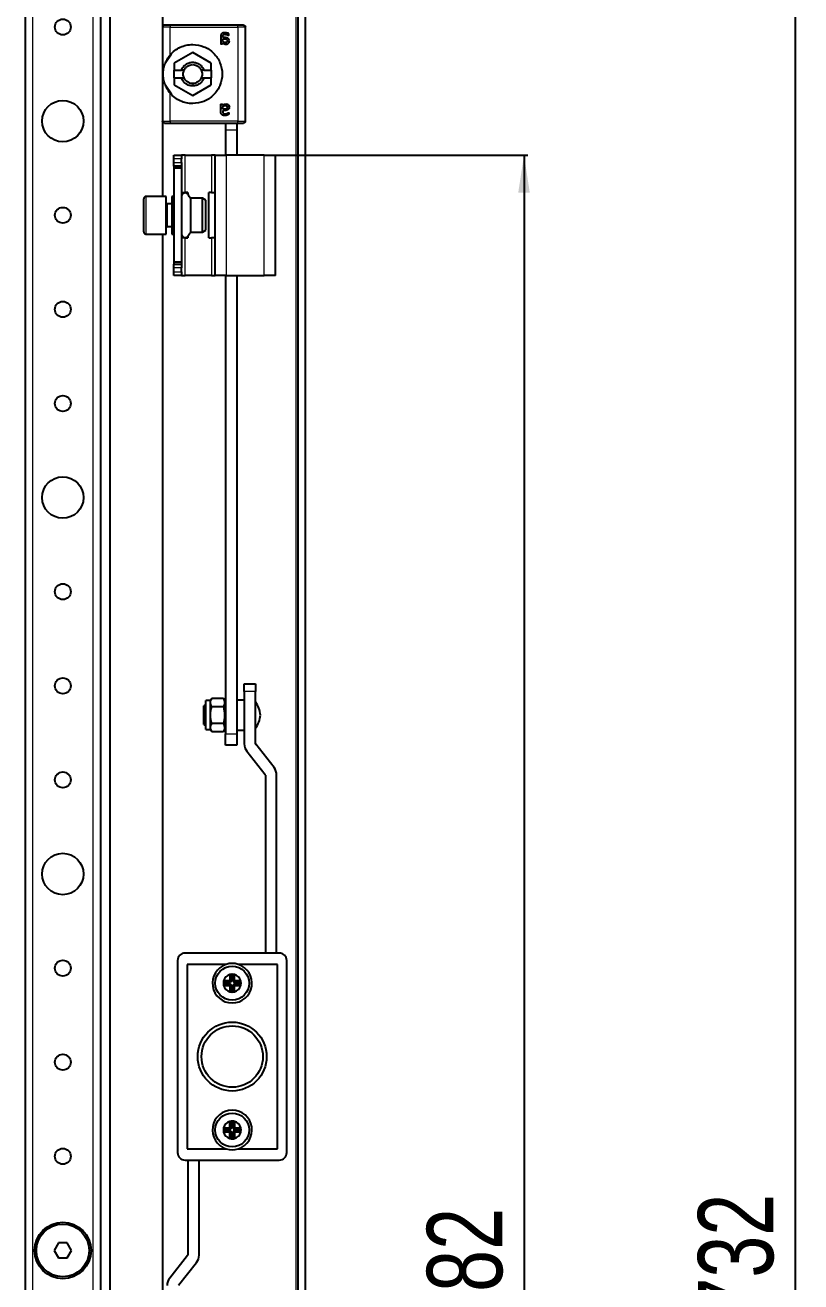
# Model space of a CAD drawing. Header units: millimetres. Extents: x -188 to 1345, y -1228 to 1043.
# Drawn here: x 1138.7 to 1344.8, y -130.8 to 203 of the extents above; entities that cross this region are included whole.
import ezdxf

# ---------------------------------------------------------------- set-up
doc = ezdxf.new("R2010")
doc.units = ezdxf.units.MM
doc.layers.add('FORMAT', color=7, linetype='Continuous')
doc.styles.add('SLDTEXTSTYLE0', font='TXT', dxfattribs={"width": 0.75})
doc.dimstyles.new('SLDDIMSTYLE0', dxfattribs={"dimtxt": 20, "dimasz": 10, "dimexe": 0, "dimexo": 0.0625, "dimgap": 5, "dimtad": 2, "dimdec": 1, "dimrnd": 1e-09, "dimzin": 12, "dimdsep": 46, "dimtxsty": 'SLDTEXTSTYLE0', "dimsah": 1, "dimcen": 0.09, "dimadec": 0, "dimazin": 3, "dimtfac": 1, "dimtofl": 0, "dimtmove": 0, "dimatfit": 3, "dimfxl": 0, "dimfrac": 2, "dimtolj": 1, "dimtzin": 12, "dimarcsym": 0})

# ---------------------------------------------------------------- blocks, each defined once
blk = doc.blocks.new('_D_5')
at = {"layer": 'FORMAT'}
for p, q in [((1205.22, 743.52), (1344.22, 743.52)), ((1343.22, 743.52), (1343.22, -988.48)), ((1205.22, -988.48), (1344.22, -988.48))]:
    blk.add_line(p, q, dxfattribs=at)
for points in [[(1343.22, 743.52), (1341.68, 733.52), (1344.75, 733.52)], [(1343.22, -988.48), (1344.75, -978.48), (1341.68, -978.48)]]:
    blk.add_solid(points, dxfattribs=at)
at = {"layer": 'FORMAT', "insert": (1317.43, -152.03), "char_height": 20, "attachment_point": 1, "rotation": 90, "style": 'SLDTEXTSTYLE0'}
blk.add_mtext('1732', dxfattribs=at)
blk = doc.blocks.new('_D_8')
at = {"layer": 'FORMAT'}
for p, q in [((1202.22, 168.52), (1272.22, 168.52)), ((1271.22, 168.52), (1271.22, -413.48)), ((1202.22, -413.48), (1272.22, -413.48))]:
    blk.add_line(p, q, dxfattribs=at)
for points in [[(1271.22, 168.52), (1269.68, 158.52), (1272.75, 158.52)], [(1271.22, -413.48), (1272.75, -403.48), (1269.68, -403.48)]]:
    blk.add_solid(points, dxfattribs=at)
at = {"layer": 'FORMAT', "insert": (1245.43, -144.65), "char_height": 20, "attachment_point": 1, "rotation": 90, "style": 'SLDTEXTSTYLE0'}
blk.add_mtext('582', dxfattribs=at)

msp = doc.modelspace()

# ---------------------------------------------------------------- linework, layer by layer
at = {"color": 7, "linetype": 'Continuous', "lineweight": 25}
for p, q in [((1211.21, -1099.98), (1211.21, 855.02)), ((1213.21, -1099.98), (1213.21, 855.02)), ((1161.21, 822.02), (1161.21, -1066.98)), ((1138.71, 795.02), (1138.71, -1039.98)), ((1158.71, 795.02), (1158.71, -1039.98)), ((1175.21, 722.52), (1175.21, 202.7)), ((1175.21, 202.52), (1175.21, 177.52)), ((1195.21, 203.02), (1177.21, 203.02)), ((1195.81, 203.02), (1195.56, 203.02)), ((1197.21, 177.52), (1197.21, 202.52)), ((1190.65, 199.98), (1190.65, 198.11)), ((1191.11, 198.11), (1191.11, 198.39)), ((1191.18, 199.73), (1191.18, 199.95)), ((1191.56, 199.73), (1191.18, 199.73)), ((1191.18, 199.37), (1191.61, 199.37)), ((1191.18, 198.79), (1191.18, 199.37)), ((1176.04, 193.15), (1177.55, 195.4)), ((1183.21, 195.74), (1178.26, 192.88)), ((1188.16, 192.88), (1183.21, 195.74)), ((1178.26, 192.88), (1178.26, 191.02)), ((1178.26, 189.02), (1178.26, 191.02)), ((1178.26, 191.02), (1180.22, 191.02)), ((1180.92, 191.02), (1180.22, 191.02)), ((1186.2, 191.02), (1185.5, 191.02)), ((1186.2, 191.02), (1188.16, 191.02)), ((1188.16, 191.02), (1188.16, 192.88)), ((1188.16, 191.02), (1188.16, 189.02)), ((1178.26, 189.02), (1178.26, 187.16)), ((1178.26, 189.02), (1180.22, 189.02)), ((1178.26, 187.16), (1183.21, 184.31)), ((1180.22, 189.02), (1180.92, 189.02)), ((1183.21, 184.31), (1188.16, 187.16)), ((1185.5, 189.02), (1186.2, 189.02)), ((1186.2, 189.02), (1188.16, 189.02)), ((1188.16, 187.16), (1188.16, 189.02)), ((1177.55, 184.64), (1176.04, 186.9)), ((1190.65, 180.06), (1190.65, 181.93)), ((1191.11, 181.93), (1191.11, 181.65)), ((1191.18, 180.67), (1191.18, 181.26)), ((1191.61, 180.67), (1191.18, 180.67)), ((1191.56, 180.32), (1191.18, 180.32)), ((1191.18, 180.32), (1191.18, 180.1)), ((1175.21, 177.35), (1175.21, 157.52)), ((1177.21, 177.02), (1195.21, 177.02)), ((1191.91, 177.09), (1191.91, 175.22)), ((1194.91, 177.09), (1194.91, 175.22)), ((1195.56, 177.02), (1195.81, 177.02)), ((1191.91, 175.22), (1191.91, 168.52)), ((1194.91, 175.22), (1194.91, 168.52)), ((1178.21, 168.52), (1180.21, 168.52)), ((1178.21, 167.52), (1178.21, 168.52)), ((1178.21, 166.52), (1178.21, 167.52)), ((1180.21, 168.52), (1180.21, 167.52)), ((1181.21, 168.52), (1180.21, 168.52)), ((1180.21, 166.52), (1180.21, 167.52)), ((1181.21, 168.52), (1188.21, 168.52)), ((1189.21, 168.52), (1188.21, 168.52)), ((1189.21, 136.52), (1189.21, 168.52)), ((1189.21, 168.52), (1192.21, 168.52)), ((1202.21, 168.52), (1192.21, 168.52)), ((1202.21, 168.52), (1205.21, 168.52)), ((1205.21, 136.52), (1205.21, 168.52)), ((1178.21, 165.52), (1178.21, 166.52)), ((1180.21, 165.52), (1178.21, 165.52)), ((1178.21, 165.52), (1178.21, 165.02)), ((1180.21, 165.02), (1178.21, 165.02)), ((1178.21, 165.02), (1178.21, 140.02)), ((1180.21, 166.52), (1180.21, 165.52)), ((1180.21, 165.52), (1180.21, 165.02)), ((1180.21, 165.02), (1180.21, 140.02)), ((1170.21, 150.27), (1170.21, 156.92)), ((1176.21, 157.52), (1170.81, 157.52)), ((1176.21, 149.96), (1176.21, 157.52)), ((1178.21, 157.52), (1177.71, 157.52)), ((1177.71, 157.52), (1177.71, 156.31)), ((1180.21, 158.52), (1181.21, 158.52)), ((1181.91, 158.52), (1181.21, 158.52)), ((1181.91, 158.52), (1181.91, 158.07)), ((1185.84, 157.02), (1182.71, 157.02)), ((1182.71, 148.02), (1182.71, 157.02)), ((1186.71, 156.52), (1185.84, 157.02)), ((1185.84, 148.02), (1185.84, 157.02)), ((1187.51, 146.52), (1187.51, 158.52)), ((1188.21, 158.52), (1187.51, 158.52)), ((1188.21, 158.52), (1189.21, 158.52)), ((1177.71, 155.52), (1176.46, 155.52)), ((1177.71, 156.31), (1177.71, 147.52)), ((1186.71, 148.52), (1186.71, 156.52)), ((1170.21, 148.12), (1170.21, 150.27)), ((1170.81, 147.52), (1176.21, 147.52)), ((1175.21, 147.52), (1175.21, -392.48)), ((1176.21, 147.52), (1176.21, 149.96)), ((1176.46, 149.52), (1177.71, 149.52)), ((1177.71, 147.52), (1178.21, 147.52)), ((1181.91, 146.97), (1181.91, 146.52)), ((1182.71, 148.02), (1185.84, 148.02)), ((1185.84, 148.02), (1186.71, 148.52)), ((1181.21, 146.52), (1180.21, 146.52)), ((1181.21, 146.52), (1181.91, 146.52)), ((1187.51, 146.52), (1188.21, 146.52)), ((1189.21, 146.52), (1188.21, 146.52)), ((1180.21, 140.02), (1178.21, 140.02)), ((1178.21, 140.02), (1178.21, 139.52)), ((1178.21, 138.52), (1178.21, 139.52)), ((1178.21, 139.52), (1180.21, 139.52)), ((1178.21, 137.52), (1178.21, 138.52)), ((1178.21, 136.52), (1178.21, 137.52)), ((1180.21, 140.02), (1180.21, 139.52)), ((1180.21, 139.52), (1180.21, 138.52)), ((1180.21, 137.52), (1180.21, 138.52)), ((1180.21, 137.52), (1180.21, 136.52)), ((1180.21, 136.52), (1178.21, 136.52)), ((1180.21, 136.52), (1181.21, 136.52)), ((1188.21, 136.52), (1181.21, 136.52)), ((1188.21, 136.52), (1189.21, 136.52)), ((1192.21, 136.52), (1189.21, 136.52)), ((1191.91, 136.52), (1191.91, 14.72)), ((1192.21, 136.52), (1202.21, 136.52)), ((1194.91, 136.52), (1194.91, 14.72)), ((1205.21, 136.52), (1202.21, 136.52)), ((1196.91, 28.02), (1199.91, 28.02)), ((1196.91, 26.02), (1196.91, 28.02)), ((1199.91, 28.02), (1199.91, 26.02)), ((1187.91, 23.57), (1186.71, 23.57)), ((1186.71, 19.72), (1186.71, 23.57)), ((1188.26, 24.17), (1187.91, 23.57)), ((1187.91, 19.72), (1187.91, 23.57)), ((1191.36, 24.17), (1188.26, 24.17)), ((1191.71, 23.57), (1191.36, 24.17)), ((1191.71, 23.57), (1191.71, 15.87)), ((1196.91, 23.72), (1194.91, 23.72)), ((1196.91, 26.02), (1196.91, 12.09)), ((1199.91, 12.09), (1199.91, 26.02)), ((1186.71, 22.67), (1186.21, 22.17)), ((1186.21, 17.27), (1186.21, 22.17)), ((1191.36, 21.95), (1188.26, 21.95)), ((1191.91, 22.67), (1191.71, 22.67)), ((1186.21, 17.27), (1186.71, 16.77)), ((1186.71, 15.87), (1186.71, 19.72)), ((1187.91, 15.87), (1187.91, 19.72)), ((1191.36, 17.5), (1188.26, 17.5)), ((1191.71, 16.77), (1191.91, 16.77)), ((1186.71, 15.87), (1187.91, 15.87)), ((1187.91, 15.87), (1188.26, 15.27)), ((1191.36, 15.27), (1188.26, 15.27)), ((1191.36, 15.27), (1191.71, 15.87)), ((1191.91, 11.72), (1191.91, 14.72)), ((1194.91, 15.72), (1196.91, 15.72)), ((1194.91, 14.72), (1194.91, 11.72)), ((1194.91, 11.72), (1191.91, 11.72)), ((1197.6, 10.11), (1202.47, 3.93)), ((1204.82, 5.79), (1199.95, 11.97)), ((1202.51, 3.81), (1202.51, -43.48)), ((1205.51, -43.48), (1205.51, 3.81)), ((1179.21, -45.48), (1179.21, -96.48)), ((1206.21, -43.48), (1181.21, -43.48)), ((1181.71, -46.48), (1181.71, -95.48)), ((1192.11, -46.48), (1181.71, -46.48)), ((1205.71, -46.48), (1195.31, -46.48)), ((1205.71, -95.48), (1205.71, -46.48)), ((1208.21, -96.48), (1208.21, -45.48)), ((1193.11, -49.21), (1193.11, -50.78)), ((1193.55, -49.57), (1193.11, -49.21)), ((1193.55, -49.57), (1193.55, -50.78)), ((1193.87, -49.57), (1194.31, -49.21)), ((1193.87, -50.78), (1193.87, -49.57)), ((1194.31, -50.78), (1194.31, -49.21)), ((1191.8, -51.32), (1191.44, -50.88)), ((1193.01, -50.88), (1191.44, -50.88)), ((1191.8, -51.64), (1191.44, -52.08)), ((1191.44, -52.08), (1193.01, -52.08)), ((1193.01, -51.32), (1191.8, -51.32)), ((1191.8, -51.64), (1193.01, -51.64)), ((1193.11, -52.18), (1193.11, -53.75)), ((1193.55, -53.39), (1193.11, -53.75)), ((1193.55, -52.18), (1193.55, -53.39)), ((1193.87, -53.39), (1193.87, -52.18)), ((1193.87, -53.39), (1194.31, -53.75)), ((1194.31, -53.75), (1194.31, -52.18)), ((1195.98, -50.88), (1194.41, -50.88)), ((1195.62, -51.32), (1194.41, -51.32)), ((1194.41, -51.64), (1195.62, -51.64)), ((1194.41, -52.08), (1195.98, -52.08)), ((1195.62, -51.32), (1195.98, -50.88)), ((1195.62, -51.64), (1195.98, -52.08)), ((1191.44, -89.88), (1193.01, -89.88)), ((1191.8, -90.32), (1191.44, -89.88)), ((1193.11, -89.78), (1193.11, -88.21)), ((1193.55, -88.57), (1193.11, -88.21)), ((1193.55, -89.78), (1193.55, -88.57)), ((1193.87, -88.57), (1194.31, -88.21)), ((1193.87, -88.57), (1193.87, -89.78)), ((1194.31, -88.21), (1194.31, -89.78)), ((1194.41, -89.88), (1195.98, -89.88)), ((1195.62, -90.32), (1195.98, -89.88)), ((1191.8, -90.64), (1191.44, -91.08)), ((1193.01, -91.08), (1191.44, -91.08)), ((1191.8, -90.32), (1193.01, -90.32)), ((1193.01, -90.64), (1191.8, -90.64)), ((1193.11, -92.75), (1193.11, -91.18)), ((1193.55, -92.39), (1193.11, -92.75)), ((1193.55, -92.39), (1193.55, -91.18)), ((1193.87, -91.18), (1193.87, -92.39)), ((1193.87, -92.39), (1194.31, -92.75)), ((1194.31, -91.18), (1194.31, -92.75)), ((1194.41, -90.32), (1195.62, -90.32)), ((1195.62, -90.64), (1194.41, -90.64)), ((1195.98, -91.08), (1194.41, -91.08)), ((1195.62, -90.64), (1195.98, -91.08)), ((1181.71, -95.48), (1192.11, -95.48)), ((1195.31, -95.48), (1205.71, -95.48)), ((1181.21, -98.48), (1206.21, -98.48)), ((1181.91, -98.48), (1181.91, -123.71)), ((1184.91, -123.71), (1184.91, -98.48)), ((1147.56, -120.48), (1146.4, -122.48)), ((1146.4, -122.48), (1147.56, -124.48)), ((1149.86, -120.48), (1147.56, -120.48)), ((1151.02, -122.48), (1149.86, -120.48)), ((1149.86, -124.48), (1151.02, -122.48)), ((1147.56, -124.48), (1149.86, -124.48)), ((1181.87, -123.83), (1177.11, -129.8)), ((1179.45, -131.67), (1184.21, -125.7))]:
    msp.add_line(p, q, dxfattribs=at)
at = {"color": 8, "linetype": 'Continuous', "lineweight": 18}
for p, q in [((1210.61, 852.42), (1210.61, -1097.38)), ((1140.71, 795.02), (1140.71, -1039.98)), ((1156.71, 795.02), (1156.71, -1039.98)), ((1177.21, 195.08), (1177.21, 202.52)), ((1177.21, 202.52), (1195.21, 202.52)), ((1195.21, 202.52), (1195.21, 177.52)), ((1183.21, 187.52), (1183.21, 186.87)), ((1177.21, 177.52), (1177.21, 184.96)), ((1195.21, 177.52), (1177.21, 177.52)), ((1191.91, 175.22), (1194.91, 175.22)), ((1180.21, 167.52), (1178.21, 167.52)), ((1181.21, 158.52), (1181.21, 168.52)), ((1188.21, 168.52), (1188.21, 158.52)), ((1192.21, 136.52), (1192.21, 168.52)), ((1202.21, 136.52), (1202.21, 168.52)), ((1178.21, 166.52), (1180.21, 166.52)), ((1170.81, 157.52), (1170.81, 149.96)), ((1176.46, 155.52), (1176.46, 149.52)), ((1170.81, 149.96), (1170.81, 147.52)), ((1181.21, 136.52), (1181.21, 146.52)), ((1188.21, 146.52), (1188.21, 136.52)), ((1180.21, 138.52), (1178.21, 138.52)), ((1178.21, 137.52), (1180.21, 137.52)), ((1199.91, 26.02), (1196.91, 26.02)), ((1191.91, 14.72), (1194.91, 14.72)), ((1193.01, -51.32), (1193.01, -50.88)), ((1193.01, -51.64), (1193.01, -52.08)), ((1193.55, -50.78), (1193.11, -50.78)), ((1193.55, -52.18), (1193.11, -52.18)), ((1193.87, -50.78), (1194.31, -50.78)), ((1193.87, -52.18), (1194.31, -52.18)), ((1194.41, -51.32), (1194.41, -50.88)), ((1194.41, -51.64), (1194.41, -52.08)), ((1193.01, -90.32), (1193.01, -89.88)), ((1193.55, -89.78), (1193.11, -89.78)), ((1193.87, -89.78), (1194.31, -89.78)), ((1194.41, -90.32), (1194.41, -89.88)), ((1193.01, -90.64), (1193.01, -91.08)), ((1193.55, -91.18), (1193.11, -91.18)), ((1193.87, -91.18), (1194.31, -91.18)), ((1194.41, -90.64), (1194.41, -91.08))]:
    msp.add_line(p, q, dxfattribs=at)
at = {"color": 7, "linetype": 'Continuous', "lineweight": 25}
for centre, radius in [((1148.71, 202.52), 2.1), ((1148.71, 177.52), 5.5), ((1148.71, 152.52), 2.1), ((1148.71, 127.52), 2.1), ((1148.71, 102.52), 2.1), ((1148.71, 77.52), 5.5), ((1148.71, 52.52), 2.1), ((1148.71, 27.52), 2.1), ((1148.71, 2.52), 2.1), ((1148.71, -22.48), 5.5), ((1148.71, -47.48), 2.1), ((1193.71, -51.48), 4.5), ((1193.71, -70.98), 9.15), ((1193.71, -70.98), 8.15), ((1148.71, -72.48), 2.1), ((1193.71, -90.48), 4.5), ((1148.71, -97.48), 2.1), ((1148.71, -122.48), 7.5), ((1148.71, -122.48), 7)]:
    msp.add_circle(centre, radius, dxfattribs=at)
for centre, radius, start, end in [((1170.81, 156.92), 0.6, 90, 180), ((1176.46, 155.77), 0.25, 180, 270), ((1170.81, 148.12), 0.6, 180, 270), ((1176.46, 149.27), 0.25, 90, 180), ((1193.27, 18.76), 8, 6.8819, 33.8709), ((1193.27, 20.68), 8, 326.1291, 353.1181), ((1200.11, 12.09), 3.2, 180, 218.264), ((1200.11, 12.09), 0.2, 180, 218.264), ((1202.31, 3.81), 0.2, 0, 38.264), ((1202.31, 3.81), 3.2, 0, 38.264), ((1181.21, -45.48), 2, 90, 180), ((1193.71, -51.48), 5.25, 107.7528, 72.2472), ((1193.71, -51.48), 5.25, 72.2472, 107.7528), ((1206.21, -45.48), 2, 0, 90), ((1193.71, -51.48), 2.35, 104.7925, 165.2075), ((1193.71, -51.48), 2.35, 75.2075, 104.7925), ((1193.71, -51.48), 1.91, 85.1056, 94.8944), ((1193.71, -51.48), 2.35, 14.7925, 75.2075), ((1193.71, -51.48), 2.35, 165.2075, 194.7925), ((1193.71, -51.48), 2.35, 194.7925, 255.2075), ((1193.71, -51.48), 1.91, 175.1056, 184.8944), ((1193.01, -50.78), 0.1, 270, 0), ((1193.01, -50.78), 0.537, 270, 0), ((1193.01, -52.18), 0.537, 0, 90), ((1193.01, -52.18), 0.1, 0, 90), ((1193.71, -51.48), 1.91, 265.1056, 274.8944), ((1194.41, -50.78), 0.537, 180, 270), ((1194.41, -52.18), 0.537, 90, 180), ((1194.41, -50.78), 0.1, 180, 270), ((1193.71, -51.48), 2.35, 284.7925, 345.2075), ((1194.41, -52.18), 0.1, 90, 180), ((1193.71, -51.48), 1.91, 355.1056, 4.8944), ((1193.71, -51.48), 2.35, 345.2075, 14.7925), ((1193.71, -51.48), 2.35, 255.2075, 284.7925), ((1193.71, -90.48), 5.25, 287.7528, 252.2472), ((1193.71, -90.48), 2.35, 165.2075, 194.7925), ((1193.71, -90.48), 2.35, 104.7925, 165.2075), ((1193.01, -89.78), 0.1, 270, 0), ((1193.01, -89.78), 0.537, 270, 0), ((1193.71, -90.48), 2.35, 75.2075, 104.7925), ((1193.71, -90.48), 1.91, 85.1056, 94.8944), ((1194.41, -89.78), 0.537, 180, 270), ((1193.71, -90.48), 2.35, 14.7925, 75.2075), ((1194.41, -89.78), 0.1, 180, 270), ((1193.71, -90.48), 2.35, 345.2075, 14.7925), ((1193.71, -90.48), 2.35, 194.7925, 255.2075), ((1193.71, -90.48), 1.91, 175.1056, 184.8944), ((1193.01, -91.18), 0.537, 0, 90), ((1193.01, -91.18), 0.1, 0, 90), ((1193.71, -90.48), 2.35, 255.2075, 284.7925), ((1193.71, -90.48), 1.91, 265.1056, 274.8944), ((1194.41, -91.18), 0.537, 90, 180), ((1193.71, -90.48), 2.35, 284.7925, 345.2075), ((1194.41, -91.18), 0.1, 90, 180), ((1193.71, -90.48), 1.91, 355.1056, 4.8944), ((1181.21, -96.48), 2, 180, 270), ((1193.71, -90.48), 5.25, 252.2472, 287.7528), ((1206.21, -96.48), 2, 270, 0), ((1181.71, -123.71), 0.2, 321.4416, 0), ((1181.71, -123.71), 3.2, 321.4416, 0), ((1179.61, -131.8), 3.2, 141.4416, 180)]:
    msp.add_arc(centre, radius, start, end, dxfattribs=at)
for points in [[(1175.71, 203.02), (1175.64, 203.01), (1175.51, 203), (1175.35, 202.88), (1175.23, 202.72), (1175.22, 202.59), (1175.21, 202.52)], [(1177.21, 203.02), (1177.01, 203.02), (1176.62, 203.02), (1176.12, 203.02), (1175.78, 203.02), (1175.73, 203.02), (1175.71, 203.02)], [(1196.71, 203.02), (1196.69, 203.02), (1196.64, 203.02), (1196.3, 203.02), (1195.8, 203.02), (1195.41, 203.02), (1195.21, 203.02)], [(1196.71, 203.02), (1196.78, 203.01), (1196.91, 203), (1197.07, 202.88), (1197.19, 202.72), (1197.2, 202.59), (1197.21, 202.52)], [(1177.21, 195.08), (1177.6, 195.5), (1178.39, 196.32), (1179.88, 197.19), (1181.5, 197.76), (1182.64, 197.84), (1183.21, 197.87)], [(1183.21, 197.87), (1184.24, 197.75), (1186.29, 197.52), (1188.91, 195.7), (1190.65, 193.11), (1191.26, 190.02), (1190.65, 186.94), (1188.91, 184.34), (1186.29, 182.52), (1184.24, 182.29), (1183.21, 182.17)], [(1180.22, 191.02), (1180.36, 191.32), (1180.62, 191.92), (1181.34, 192.62), (1182.23, 193.07), (1183.21, 193.22), (1184.19, 193.07), (1185.08, 192.62), (1185.8, 191.92), (1186.07, 191.32), (1186.2, 191.02)], [(1180.92, 189.02), (1180.86, 189.18), (1180.74, 189.5), (1180.69, 190.02), (1180.74, 190.54), (1180.86, 190.86), (1180.92, 191.02)], [(1180.92, 191.02), (1181.03, 191.23), (1181.26, 191.66), (1181.82, 192.14), (1182.49, 192.46), (1182.97, 192.5), (1183.21, 192.52)], [(1183.21, 192.52), (1183.45, 192.5), (1183.94, 192.46), (1184.6, 192.14), (1185.16, 191.66), (1185.39, 191.23), (1185.5, 191.02)], [(1185.5, 191.02), (1185.56, 190.86), (1185.68, 190.54), (1185.73, 190.02), (1185.68, 189.5), (1185.56, 189.18), (1185.5, 189.02)], [(1183.21, 186.87), (1182.88, 186.9), (1182.23, 186.96), (1181.34, 187.43), (1180.62, 188.12), (1180.36, 188.72), (1180.22, 189.02)], [(1183.21, 187.52), (1182.97, 187.54), (1182.49, 187.58), (1181.82, 187.9), (1181.26, 188.38), (1181.03, 188.81), (1180.92, 189.02)], [(1186.2, 189.02), (1186.07, 188.72), (1185.8, 188.12), (1185.08, 187.43), (1184.19, 186.96), (1183.54, 186.9), (1183.21, 186.87)], [(1185.5, 189.02), (1185.39, 188.81), (1185.16, 188.38), (1184.6, 187.9), (1183.94, 187.58), (1183.45, 187.54), (1183.21, 187.52)], [(1183.21, 182.17), (1182.64, 182.21), (1181.5, 182.28), (1179.88, 182.85), (1178.39, 183.72), (1177.6, 184.55), (1177.21, 184.96)], [(1175.71, 177.02), (1175.64, 177.03), (1175.51, 177.04), (1175.35, 177.16), (1175.23, 177.32), (1175.22, 177.46), (1175.21, 177.52)], [(1175.71, 177.02), (1175.73, 177.02), (1175.78, 177.02), (1176.12, 177.02), (1176.62, 177.02), (1177.01, 177.02), (1177.21, 177.02)], [(1195.21, 177.02), (1195.41, 177.02), (1195.8, 177.02), (1196.3, 177.02), (1196.64, 177.02), (1196.69, 177.02), (1196.71, 177.02)], [(1197.21, 177.52), (1197.2, 177.46), (1197.19, 177.32), (1197.07, 177.16), (1196.91, 177.04), (1196.78, 177.03), (1196.71, 177.02)]]:
    msp.add_open_spline(points, degree=3, dxfattribs=at)
at = {"color": 8, "linetype": 'Continuous', "lineweight": 18}
for points in [[(1177.21, 202.52), (1176.95, 202.52), (1176.42, 202.52), (1175.76, 202.52), (1175.3, 202.52), (1175.24, 202.52), (1175.21, 202.52)], [(1177.21, 203.02), (1177.21, 203.01), (1177.21, 203), (1177.21, 202.88), (1177.21, 202.72), (1177.21, 202.59), (1177.21, 202.52)], [(1195.21, 202.52), (1195.21, 202.59), (1195.21, 202.72), (1195.21, 202.88), (1195.21, 203), (1195.21, 203.01), (1195.21, 203.02)], [(1197.21, 202.52), (1197.18, 202.52), (1197.12, 202.52), (1196.66, 202.52), (1196, 202.52), (1195.47, 202.52), (1195.21, 202.52)], [(1175.21, 177.52), (1175.24, 177.52), (1175.3, 177.52), (1175.76, 177.52), (1176.42, 177.52), (1176.95, 177.52), (1177.21, 177.52)], [(1177.21, 177.52), (1177.21, 177.46), (1177.21, 177.32), (1177.21, 177.16), (1177.21, 177.04), (1177.21, 177.03), (1177.21, 177.02)], [(1195.21, 177.02), (1195.21, 177.03), (1195.21, 177.04), (1195.21, 177.16), (1195.21, 177.32), (1195.21, 177.46), (1195.21, 177.52)], [(1195.21, 177.52), (1195.47, 177.52), (1196, 177.52), (1196.66, 177.52), (1197.12, 177.52), (1197.18, 177.52), (1197.21, 177.52)]]:
    msp.add_open_spline(points, degree=3, dxfattribs=at)
at = {"color": 7, "linetype": 'Continuous', "lineweight": 25}
for points, knots in [([(1191.76, 201.02), (1191.62, 201.01), (1191.39, 201), (1191.11, 200.91), (1190.92, 200.79), (1190.78, 200.62), (1190.67, 200.35), (1190.66, 200.13), (1190.65, 199.98)], [0, 0, 0, 0, 0.250089, 0.382495, 0.500259, 0.622163, 0.750133, 1, 1, 1, 1]), ([(1191.18, 199.95), (1191.18, 200.03), (1191.19, 200.17), (1191.25, 200.34), (1191.32, 200.45), (1191.43, 200.53), (1191.55, 200.58), (1191.69, 200.61), (1191.78, 200.61), (1191.82, 200.61)], [0, 0, 0, 0, 0.250023, 0.382539, 0.499802, 0.620838, 0.749652, 0.874777, 1, 1, 1, 1]), ([(1192.83, 200.52), (1192.83, 200.58), (1192.83, 200.66), (1192.76, 200.75), (1192.63, 200.84), (1192.3, 200.97), (1191.98, 201), (1191.76, 201.02)], [0, 0, 0, 0, 0.1246927, 0.1871822, 0.2497734, 0.5000394, 1, 1, 1, 1]), ([(1191.82, 200.61), (1191.98, 200.59), (1192.22, 200.56), (1192.48, 200.44), (1192.6, 200.37), (1192.67, 200.33), (1192.71, 200.32), (1192.73, 200.32)], [0, 0, 0, 0, 0.4987, 0.749508, 0.874949, 0.946783, 1, 1, 1, 1]), ([(1192.73, 200.32), (1192.74, 200.32), (1192.75, 200.32), (1192.77, 200.33), (1192.79, 200.34), (1192.8, 200.37), (1192.82, 200.41), (1192.82, 200.45), (1192.83, 200.49), (1192.83, 200.51), (1192.83, 200.52)], [0, 0, 0, 0, 0.128825, 0.180169, 0.243397, 0.36986, 0.499864, 0.749649, 0.843476, 1, 1, 1, 1]), ([(1190.65, 198.11), (1190.65, 198.1), (1190.65, 198.08), (1190.67, 198.07), (1190.69, 198.04), (1190.77, 198.02), (1190.84, 198.02), (1190.88, 198.02)], [0, 0, 0, 0, 0.124881, 0.183376, 0.250934, 0.500336, 1, 1, 1, 1]), ([(1190.88, 198.02), (1190.93, 198.02), (1190.99, 198.02), (1191.07, 198.04), (1191.1, 198.06), (1191.11, 198.08), (1191.11, 198.1), (1191.11, 198.11)], [0, 0, 0, 0, 0.499718, 0.749437, 0.810587, 0.875078, 1, 1, 1, 1]), ([(1191.11, 198.39), (1191.23, 198.28), (1191.42, 198.11), (1191.7, 198), (1191.86, 197.97), (1191.94, 197.96), (1191.99, 197.96)], [0, 0, 0, 0, 0.499113, 0.749325, 0.874665, 1, 1, 1, 1]), ([(1191.9, 198.37), (1191.83, 198.38), (1191.69, 198.39), (1191.43, 198.53), (1191.28, 198.68), (1191.18, 198.79)], [0, 0, 0, 0, 0.249939, 0.499864, 1, 1, 1, 1]), ([(1192.95, 198.81), (1192.94, 198.88), (1192.93, 199.04), (1192.84, 199.26), (1192.68, 199.44), (1192.42, 199.6), (1192.03, 199.71), (1191.72, 199.72), (1191.56, 199.73)], [0, 0, 0, 0, 0.125049, 0.249886, 0.370856, 0.49982, 0.749609, 1, 1, 1, 1]), ([(1191.61, 199.37), (1191.71, 199.37), (1191.89, 199.36), (1192.12, 199.3), (1192.26, 199.21), (1192.35, 199.11), (1192.41, 198.98), (1192.41, 198.89), (1192.42, 198.84)], [0, 0, 0, 0, 0.279652, 0.500248, 0.629485, 0.750186, 0.875763, 1, 1, 1, 1]), ([(1192.42, 198.84), (1192.41, 198.78), (1192.4, 198.68), (1192.34, 198.56), (1192.27, 198.49), (1192.19, 198.43), (1192.1, 198.4), (1192, 198.38), (1191.94, 198.38), (1191.9, 198.37)], [0, 0, 0, 0, 0.249168, 0.373635, 0.49939, 0.619394, 0.749656, 0.87477, 1, 1, 1, 1]), ([(1191.99, 197.96), (1192.11, 197.97), (1192.29, 197.98), (1192.52, 198.07), (1192.67, 198.16), (1192.79, 198.29), (1192.92, 198.5), (1192.93, 198.68), (1192.95, 198.81)], [0, 0, 0, 0, 0.25007, 0.379181, 0.500499, 0.62417, 0.750842, 1, 1, 1, 1]), ([(1177.21, 184.96), (1176.92, 185.34), (1176.35, 186.09), (1175.8, 187.34), (1175.45, 188.62), (1175.32, 190.02), (1175.45, 191.43), (1175.8, 192.71), (1176.36, 193.95), (1176.93, 194.71), (1177.21, 195.08)], [0, 0, 0, 0, 0.125762, 0.25037, 0.375307, 0.500139, 0.62481, 0.749763, 0.874888, 1, 1, 1, 1]), ([(1190.65, 181.93), (1190.65, 181.94), (1190.65, 181.96), (1190.67, 181.98), (1190.69, 182), (1190.77, 182.02), (1190.84, 182.02), (1190.88, 182.02)], [0, 0, 0, 0, 0.124884, 0.186377, 0.250914, 0.500322, 1, 1, 1, 1]), ([(1190.88, 182.02), (1190.93, 182.02), (1190.99, 182.02), (1191.05, 182), (1191.08, 181.99), (1191.1, 181.98), (1191.11, 181.96), (1191.11, 181.94), (1191.11, 181.93)], [0, 0, 0, 0, 0.499162, 0.644242, 0.749698, 0.813605, 0.875217, 1, 1, 1, 1]), ([(1191.11, 181.65), (1191.23, 181.76), (1191.42, 181.93), (1191.73, 182.06), (1191.9, 182.07), (1191.99, 182.08)], [0, 0, 0, 0, 0.499364, 0.749701, 1, 1, 1, 1]), ([(1191.18, 181.26), (1191.28, 181.36), (1191.43, 181.52), (1191.66, 181.63), (1191.79, 181.66), (1191.87, 181.67), (1191.9, 181.67)], [0, 0, 0, 0, 0.499765, 0.749504, 0.874771, 1, 1, 1, 1]), ([(1192.95, 181.24), (1192.94, 181.2), (1192.94, 181.12), (1192.91, 180.96), (1192.84, 180.78), (1192.68, 180.6), (1192.41, 180.44), (1192.03, 180.33), (1191.72, 180.32), (1191.56, 180.32)], [0, 0, 0, 0, 0.062637, 0.125278, 0.250072, 0.374841, 0.499994, 0.749696, 1, 1, 1, 1]), ([(1192.42, 181.2), (1192.41, 181.15), (1192.41, 181.06), (1192.35, 180.93), (1192.26, 180.83), (1192.12, 180.74), (1191.89, 180.68), (1191.71, 180.67), (1191.61, 180.67)], [0, 0, 0, 0, 0.124446, 0.249795, 0.37, 0.499734, 0.719932, 1, 1, 1, 1]), ([(1191.9, 181.67), (1191.97, 181.66), (1192.07, 181.66), (1192.19, 181.61), (1192.27, 181.55), (1192.34, 181.48), (1192.39, 181.39), (1192.41, 181.3), (1192.41, 181.23), (1192.42, 181.2)], [0, 0, 0, 0, 0.249623, 0.37714, 0.499734, 0.62273, 0.749812, 0.874876, 1, 1, 1, 1]), ([(1191.99, 182.08), (1192.11, 182.07), (1192.29, 182.06), (1192.52, 181.98), (1192.67, 181.88), (1192.79, 181.75), (1192.92, 181.54), (1192.93, 181.36), (1192.95, 181.24)], [0, 0, 0, 0, 0.25007, 0.379559, 0.500499, 0.624556, 0.750843, 1, 1, 1, 1]), ([(1191.76, 179.02), (1191.69, 179.02), (1191.54, 179.03), (1191.32, 179.06), (1191.11, 179.13), (1190.92, 179.25), (1190.78, 179.42), (1190.67, 179.69), (1190.66, 179.92), (1190.65, 180.06)], [0, 0, 0, 0, 0.1252554, 0.2504368, 0.3830659, 0.5004929, 0.622629, 0.7502495, 1, 1, 1, 1]), ([(1191.18, 180.1), (1191.18, 180.05), (1191.18, 179.96), (1191.21, 179.83), (1191.25, 179.7), (1191.32, 179.59), (1191.43, 179.51), (1191.6, 179.44), (1191.73, 179.44), (1191.82, 179.43)], [0, 0, 0, 0, 0.125295, 0.250514, 0.383518, 0.50035, 0.621938, 0.750243, 1, 1, 1, 1]), ([(1192.83, 179.52), (1192.83, 179.49), (1192.83, 179.44), (1192.81, 179.36), (1192.76, 179.29), (1192.63, 179.2), (1192.3, 179.07), (1191.98, 179.04), (1191.76, 179.02)], [0, 0, 0, 0, 0.0626863, 0.1251726, 0.1876279, 0.2501847, 0.5003136, 1, 1, 1, 1]), ([(1191.82, 179.43), (1191.98, 179.45), (1192.29, 179.47), (1192.55, 179.68), (1192.71, 179.72), (1192.73, 179.73)], [0, 0, 0, 0, 0.498852, 0.946609, 1, 1, 1, 1]), ([(1192.73, 179.73), (1192.74, 179.73), (1192.75, 179.72), (1192.77, 179.71), (1192.79, 179.7), (1192.8, 179.68), (1192.83, 179.62), (1192.83, 179.56), (1192.83, 179.52)], [0, 0, 0, 0, 0.13107, 0.182437, 0.243796, 0.371388, 0.500442, 1, 1, 1, 1]), ([(1182.71, 157.02), (1182.54, 157.17), (1182.19, 157.48), (1181.99, 158.05), (1181.63, 158.35), (1181.29, 158.48), (1180.93, 158.45), (1180.58, 158.26), (1180.33, 157.9), (1180.25, 157.6), (1180.21, 157.45)], [0, 0, 0, 0, 0.1856756, 0.3710252, 0.4669372, 0.5621716, 0.6563466, 0.7515528, 0.8738418, 1, 1, 1, 1]), ([(1180.21, 147.59), (1180.25, 147.44), (1180.33, 147.14), (1180.58, 146.78), (1180.93, 146.59), (1181.29, 146.56), (1181.63, 146.69), (1181.99, 146.99), (1182.19, 147.56), (1182.54, 147.87), (1182.71, 148.02)], [0, 0, 0, 0, 0.126158, 0.248447, 0.343653, 0.437828, 0.533063, 0.628975, 0.814324, 1, 1, 1, 1]), ([(1188.26, 21.95), (1188.08, 22.34), (1187.74, 23.09), (1188.09, 23.83), (1188.26, 24.17)], [0, 0, 0, 0, 0.534707, 1, 1, 1, 1]), ([(1191.36, 24.17), (1191.54, 23.77), (1191.88, 23.03), (1191.53, 22.29), (1191.36, 21.95)], [0, 0, 0, 0, 0.534707, 1, 1, 1, 1]), ([(1188.26, 17.5), (1188.08, 18.25), (1187.74, 19.73), (1188.09, 21.22), (1188.26, 21.95)], [0, 0, 0, 0, 0.508481, 1, 1, 1, 1]), ([(1191.36, 21.95), (1191.54, 21.19), (1191.88, 19.71), (1191.53, 18.22), (1191.36, 17.5)], [0, 0, 0, 0, 0.508481, 1, 1, 1, 1]), ([(1188.26, 15.27), (1188.08, 15.67), (1187.74, 16.41), (1188.09, 17.15), (1188.26, 17.5)], [0, 0, 0, 0, 0.534707, 1, 1, 1, 1]), ([(1191.36, 17.5), (1191.54, 17.1), (1191.88, 16.35), (1191.53, 15.62), (1191.36, 15.27)], [0, 0, 0, 0, 0.534707, 1, 1, 1, 1])]:
    msp.add_open_spline(points, degree=3, knots=knots, dxfattribs=at)

# ---------------------------------------------------------------- dimensions: what is measured, and where the dimension line sits
at = {"layer": 'FORMAT'}
for base, p1, p2, picture, middle in [((1343.22, -988.48), (1205.21, 743.52), (1205.21, -988.48), '_D_5', (1343.22, -122.48)), ((1271.22, -413.48), (1202.21, 168.52), (1202.21, -413.48), '_D_8', (1271.22, -122.48))]:
    dim = msp.add_linear_dim(base=base, p1=p1, p2=p2, angle=90, dimstyle='SLDDIMSTYLE0', dxfattribs=at)
    dim.commit()
    dim.dimension.update_dxf_attribs({"geometry": picture, "text_midpoint": middle, "dimtype": 160})

doc.saveas('drawing.dxf')
